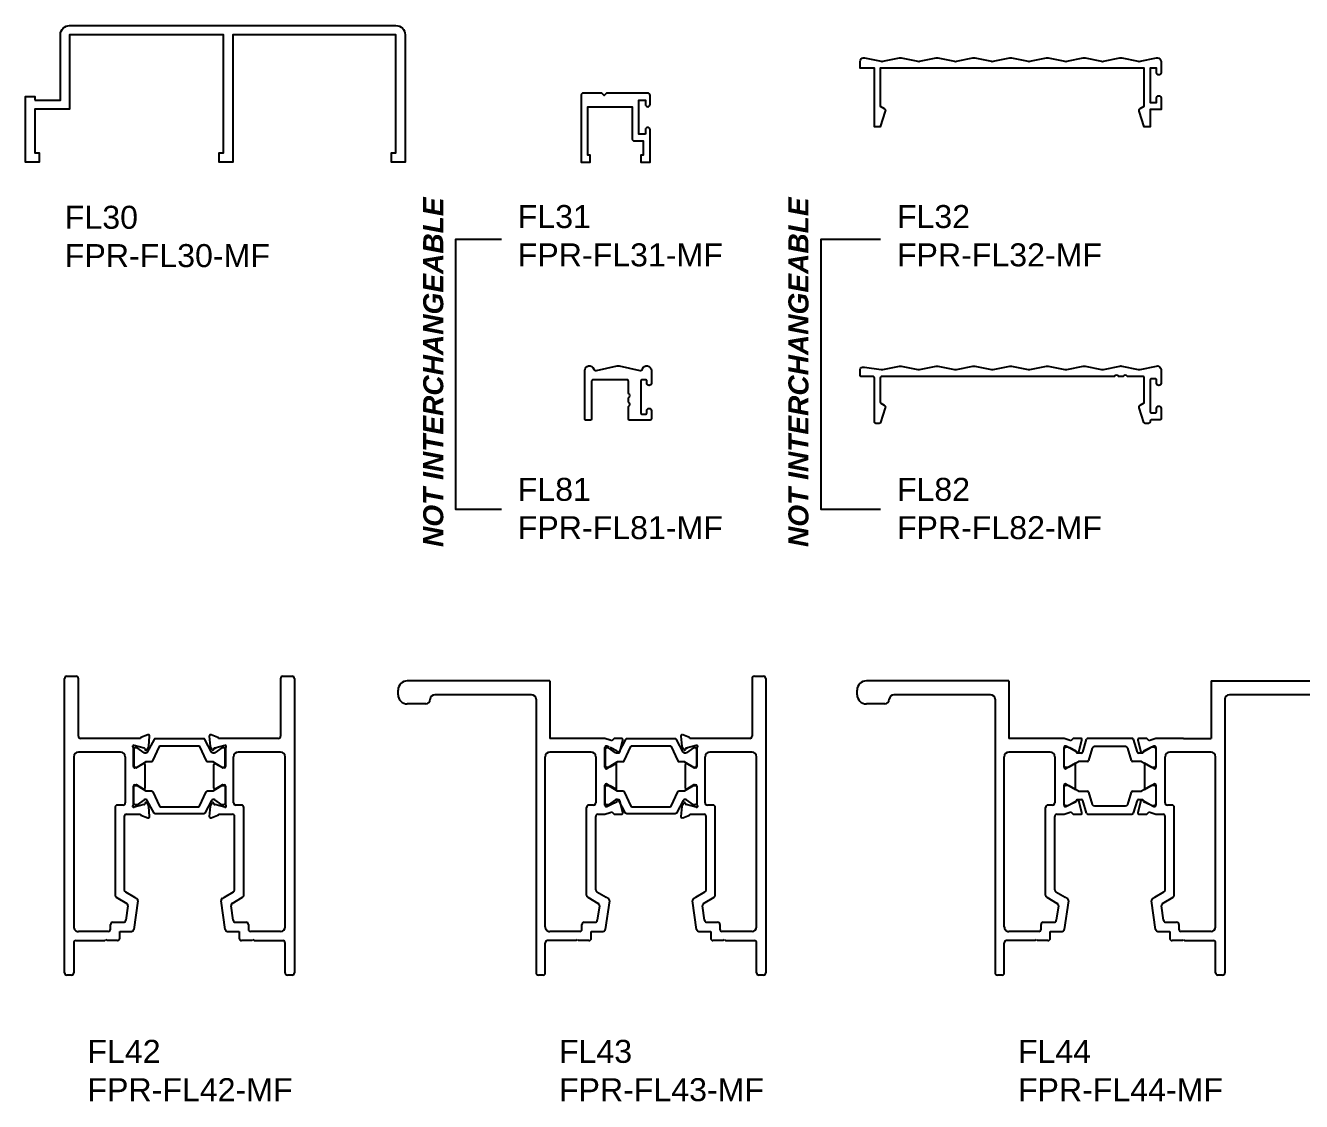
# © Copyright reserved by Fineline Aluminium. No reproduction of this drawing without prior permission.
# Model space of a CAD drawing. Header units: millimetres. Extents: x 2364 to 3239, y -858 to -127.
# Drawn here: x 2382.7 to 2660.3, y -857.8 to -623.8 of the extents above; entities that cross this region are included whole.
import ezdxf

# ---------------------------------------------------------------- set-up
doc = ezdxf.new("R2010")
doc.units = ezdxf.units.MM
doc.linetypes.add('DOTTED', pattern=[3.5, 0.5, -3])
for name, color, linetype in [('1', 7, 'Continuous'), ('CS- Drawing', 255, 'Continuous'), ('Text', 1, 'Continuous')]:
    doc.layers.add(name, color=color, linetype=linetype)
doc.styles.add('Fineline', font='sanss___.ttf', dxfattribs={"height": 2})

# ---------------------------------------------------------------- blocks, each defined once
blk = doc.blocks.new('-FL30')
blk.add_lwpolyline([(-5.6, 0), (0, 0), (0, 14.2, -0.414214), (2, 16.2), (73, 16.2, -0.414214), (75, 14.2), (75, -13.5), (72, -13.5), (72, -11.5), (73, -11.5), (73, 14.2), (37.5, 14.2), (37.5, -13.5), (34.5, -13.5), (34.5, -11.5), (35.5, -11.5), (35.5, 14.2), (2, 14.2), (2, -2), (-5.6, -2), (-5.6, -11.5), (-4.6, -11.5), (-4.6, -13.5), (-7.6, -13.5), (-7.6, 0.75), (-5.6, 0.75)], format="xyb", close=True)
blk = doc.blocks.new('-FL31')
blk.add_lwpolyline([(14, 6.1), (12.6, 6.1), (12.6, 13.5), (14, 13.5), (14, 12.55, 1), (15, 12.55), (15, 14.5, 0.414214), (14.5, 15), (5.5, 15), (5, 14.5), (4.5, 15), (0.5, 15, 0.414214), (0, 14.5), (0, 0), (2, 0), (2, 1.5), (1.5, 1.5), (1.5, 12), (11.1, 12), (11.1, 5.1, 0.414214), (11.6, 4.6), (13.5, 4.6), (13.5, 1.5), (13, 1.5), (13, 0), (15, 0), (15, 7.05, 1), (14, 7.05)], format="xyb", close=True)
blk = doc.blocks.new('-FL32')
blk.add_lwpolyline([(2.3, 2.2), (2.41, 2.51, -0.339152), (3.27, 2.98), (6.87, 2.24, 0.099886), (7.26, 2.24), (10.85, 2.96, -0.098841), (11.25, 2.96), (14.85, 2.24, 0.098841), (15.25, 2.24), (18.85, 2.96, -0.098841), (19.25, 2.96), (22.85, 2.24, 0.098993), (23.25, 2.24), (26.85, 2.96, -0.099108), (27.25, 2.96), (30.86, 2.24, 0.098956), (31.25, 2.24), (34.85, 2.96, -0.098841), (35.25, 2.96), (38.85, 2.24, 0.098993), (39.25, 2.24), (42.85, 2.96, -0.099108), (43.25, 2.96), (46.86, 2.24, 0.098956), (47.25, 2.24), (50.85, 2.96, -0.098841), (51.25, 2.96), (54.85, 2.24, 0.098993), (55.25, 2.24), (58.85, 2.96, -0.099781), (59.25, 2.96), (62.84, 2.23, 0.10144), (63.24, 2.23), (66.77, 2.96, -0.363297), (67.69, 2.51), (67.8, 2.2), (67.8, -0.25, -1), (66.8, -0.25), (66.8, 0.7), (65.4, 0.7), (65.4, -6.7), (66.8, -6.7), (66.8, -5.75, -1), (67.8, -5.75), (67.8, -8.25), (65.4, -8.25), (65.4, -12), (64.12, -12), (63.03, -8.64, -0.354119), (63.25, -8.05), (64.1, -7.56), (64.1, 0.7), (6.7, 0.7), (6.7, -7.56), (7.55, -8.05, -0.354119), (7.77, -8.64), (6.68, -12), (5.4, -12), (5.4, 0.7), (2.3, 0.7)], format="xyb", close=True)
blk = doc.blocks.new('-FL81')
at = {"layer": 'CS- Drawing', "color": 7}
blk.add_lwpolyline([(4, -5.81, 0.654654), (4, -4.89), (4, -3.91, 0.654654), (4, -2.99), (4, -0.3, 0.414214), (3.7, 0), (-3.7, 0, 0.414214), (-4, -0.3), (-4, -8.5, -0.414214), (-4.3, -8.8), (-5.2, -8.8, -0.414214), (-5.5, -8.5), (-5.5, 2, -0.848658), (-3.55, 2.32, 0.369338), (-2.98, 2.01), (1.54, 2.98, -0.1057), (1.96, 2.98), (6.48, 2.01, 0.369338), (7.05, 2.32, -0.848658), (9, 2), (9, -0.75, -1), (8, -0.75), (8, -0.3, 0.414214), (7.7, 0), (7, 0, 0.414214), (6.7, -0.3), (6.7, -7.2, 0.414214), (7, -7.5), (7.7, -7.5, 0.414214), (8, -7.2), (8, -6.75, -1), (9, -6.75), (9, -8.5, -0.414214), (8.7, -8.8), (4.3, -8.8, -0.414214), (4, -8.5)], format="xyb", close=True, dxfattribs=at)
blk = doc.blocks.new('-FL82')
at = {"layer": 'CS- Drawing', "color": 7}
blk.add_lwpolyline([(0.3, -2.03, -0.414214), (0, -1.73), (0, -0.53), (0.11, -0.22, -0.185059), (0.97, 0), (4.57, -0.48, 0.099886), (4.96, -0.49), (8.55, 0.23, -0.098841), (8.95, 0.23), (12.55, -0.49, 0.098841), (12.95, -0.49), (16.55, 0.23, -0.098841), (16.95, 0.23), (20.55, -0.49, 0.098993), (20.95, -0.49), (24.55, 0.23, -0.099108), (24.95, 0.23), (28.56, -0.49, 0.098956), (28.95, -0.49), (32.55, 0.23, -0.098841), (32.95, 0.23), (36.55, -0.49, 0.098993), (36.95, -0.49), (40.55, 0.23, -0.099108), (40.95, 0.23), (44.56, -0.49, 0.098956), (44.95, -0.49), (48.55, 0.23, -0.098841), (48.95, 0.23), (52.55, -0.49, 0.098993), (52.95, -0.49), (56.55, 0.23, -0.099781), (56.95, 0.23), (60.54, -0.49, 0.10144), (60.94, -0.49), (64.47, 0.24, -0.363297), (65.39, -0.22), (65.5, -0.53), (65.5, -3.48, -1), (64.5, -3.48), (64.5, -2.83, 0.414214), (64.2, -2.53), (63.4, -2.53, 0.414214), (63.1, -2.83), (63.1, -9.63, 0.414214), (63.4, -9.93), (64.2, -9.93, 0.414214), (64.5, -9.63), (64.5, -8.98, -1), (65.5, -8.98), (65.5, -11.18, -0.414214), (65.2, -11.48), (63.4, -11.48, 0.414214), (63.1, -11.78), (63.1, -11.93, -0.414214), (62.8, -12.23), (62.04, -12.23, -0.32492), (61.75, -12.02), (60.73, -8.86, -0.354119), (60.95, -8.27), (61.8, -7.78), (61.8, -2.33, 0.414214), (61.5, -2.03), (58.16, -2.03, 0.654654), (57.24, -2.03), (56.26, -2.03, 0.654654), (55.34, -2.03), (4.7, -2.03, 0.414214), (4.4, -2.33), (4.4, -7.61, 0.267949), (4.55, -7.87), (5.25, -8.27, -0.354119), (5.47, -8.86), (4.45, -12.02, -0.32492), (4.16, -12.23), (3.4, -12.23, -0.414214), (3.1, -11.93), (3.1, -2.33, 0.414214), (2.8, -2.03)], format="xyb", close=True, dxfattribs=at)
blk = doc.blocks.new('FL42 (No Handle)')
for points in [[(15.11, 4.11, -0.291473), (15.28, 4.38), (18.39, 5.83, 0.291473), (18.56, 6.1), (18.56, 7.27, -0.137872), (18.58, 7.33), (19.75, 9.24, 0.137872), (19.76, 9.3), (19.76, 9.65, 0.414214), (19.46, 9.95), (15.86, 9.95, 0.414214), (15.56, 9.65), (15.56, 9.24), (16.63, 7.72, -0.4395), (16.47, 7), (13.75, 5.53, 0.291473), (13.58, 5.26), (13.58, -5.26, 0.291473), (13.75, -5.53), (16.47, -7, -0.4395), (16.63, -7.72), (15.56, -9.24), (15.56, -9.65, 0.414214), (15.86, -9.95), (19.46, -9.95, 0.414214), (19.76, -9.65), (19.76, -9.3, 0.137872), (19.75, -9.24), (18.58, -7.33, -0.137872), (18.56, -7.27), (18.56, -6.1, 0.291473), (18.39, -5.83), (15.28, -4.38, -0.291473), (15.11, -4.11)], [(28.39, 4.11, 0.291473), (28.22, 4.38), (25.11, 5.83, -0.291473), (24.94, 6.1), (24.94, 7.27, 0.137872), (24.92, 7.33), (23.75, 9.24, -0.137872), (23.74, 9.3), (23.74, 9.65, -0.414214), (24.04, 9.95), (27.64, 9.95, -0.414214), (27.94, 9.65), (27.94, 9.24), (26.87, 7.72, 0.4395), (27.03, 7), (29.75, 5.53, -0.291473), (29.92, 5.26), (29.92, -5.26, -0.291473), (29.75, -5.53), (27.03, -7, 0.4395), (26.87, -7.72), (27.94, -9.24), (27.94, -9.65, -0.414214), (27.64, -9.95), (24.04, -9.95, -0.414214), (23.74, -9.65), (23.74, -9.3, -0.137872), (23.75, -9.24), (24.92, -7.33, 0.137872), (24.94, -7.27), (24.94, -6.1, -0.291473), (25.11, -5.83), (28.22, -4.38, 0.291473), (28.39, -4.11)]]:
    blk.add_lwpolyline(points, format="xyb", close=True)
at = {"layer": '1', "color": 7, "linetype": 'Continuous'}
for p, q in [((0.5, 24.99), (64.5, 24.99)), ((0, 22.49), (0, 24.49)), ((49.5, 22.99), (17.5, 22.99)), ((54.5, 22.99), (49.5, 22.99)), ((54.5, 22.99), (49.5, 22.99)), ((57.5, 16.24), (57.5, 22.49)), ((64.5, 22.99), (58, 22.99)), ((65, 24.49), (65, 23.49)), ((0.5, 21.99), (13, 21.99)), ((13.5, 21.49), (13.5, 8.49)), ((16.5, 21.99), (16.5, 12.78)), ((16.5, 21.99), (16.5, 12.78)), ((55.5, 21.99), (55.5, 15.49)), ((47.63, 13.99), (28.5, 13.99)), ((53.5, 12.16), (53.5, 14.49)), ((54, 14.99), (55, 14.99)), ((57.25, 15.99), (57.5, 16.24)), ((57.5, 15.74), (57.25, 15.99)), ((57.5, 15.74), (57.5, 13.49)), ((27.5, 11.78), (17.5, 11.78)), ((28, 13.49), (28, 12.28)), ((30, 8.49), (30, 11.49)), ((46.48, 11.99), (30.5, 11.99)), ((48.05, 9.77), (46.91, 11.74)), ((49.39, 11.46), (48.07, 13.74)), ((53.07, 11.66), (49.89, 11.21)), ((55.5, 10.43), (55.5, 12.99)), ((55.5, 12.99), (57, 12.99)), ((13.28, 8.36), (12.72, 6.9)), ((13.5, 8.49), (13.47, 8.49)), ((15.59, 7.67), (15.01, 9.85)), ((15.53, 9.99), (19.63, 9.99)), ((18.98, 7.79), (19.87, 9.35)), ((19.9, 9.72), (19.9, 9.44)), ((23.6, 9.44), (23.6, 9.72)), ((23.63, 9.35), (24.52, 7.79)), ((23.87, 9.99), (27.97, 9.99)), ((28.49, 9.85), (27.91, 7.67)), ((30.03, 8.49), (30, 8.49)), ((30.78, 6.9), (30.22, 8.36)), ((48.33, 9.28), (48.05, 9.77)), ((55.07, 9.93), (48.83, 9.04)), ((13.03, 6.49), (15.21, 6.68)), ((15.96, 7.12), (15.29, 6.71)), ((15.91, 7.48), (15.73, 7.53)), ((24.34, 7.49), (19.16, 7.49)), ((28.21, 6.71), (27.54, 7.12)), ((27.77, 7.53), (27.59, 7.48)), ((28.29, 6.68), (30.47, 6.49)), ((12.72, -6.91), (13.28, -8.38)), ((15.21, -6.7), (13.03, -6.51)), ((15.01, -9.87), (15.59, -7.69)), ((15.29, -6.73), (15.96, -7.14)), ((15.73, -7.55), (15.91, -7.5)), ((19.87, -9.36), (18.98, -7.81)), ((19.16, -7.51), (24.34, -7.51)), ((24.52, -7.81), (23.63, -9.36)), ((27.54, -7.14), (28.21, -6.73)), ((27.59, -7.5), (27.77, -7.55)), ((27.91, -7.69), (28.49, -9.87)), ((30.47, -6.51), (28.29, -6.7)), ((30.22, -8.38), (30.78, -6.91)), ((13.47, -8.51), (13.5, -8.51)), ((13.5, -8.51), (13.5, -21.51)), ((19.63, -10.01), (15.53, -10.01)), ((19.9, -9.46), (19.9, -9.74)), ((23.6, -9.74), (23.6, -9.46)), ((27.97, -10.01), (23.87, -10.01)), ((30, -11.51), (30, -8.51)), ((30, -8.51), (30.03, -8.51)), ((46.91, -11.76), (48.05, -9.78)), ((48.05, -9.78), (48.33, -9.3)), ((48.83, -9.06), (55.07, -9.95)), ((55.5, -13.01), (55.5, -10.44)), ((16.5, -12.8), (16.5, -22.01)), ((16.5, -12.8), (16.5, -22.01)), ((17.5, -11.8), (27.5, -11.8)), ((28, -12.3), (28, -13.51)), ((30.5, -12.01), (46.48, -12.01)), ((48.07, -13.76), (49.39, -11.47)), ((49.89, -11.23), (53.07, -11.68)), ((53.5, -14.51), (53.5, -12.18)), ((57, -13.01), (55.5, -13.01)), ((57.5, -13.51), (57.5, -15.76)), ((28.5, -14.01), (47.63, -14.01)), ((55, -15.01), (54, -15.01)), ((55.5, -15.51), (55.5, -22.01)), ((57.25, -16.01), (57.5, -15.76)), ((57.5, -16.26), (57.25, -16.01)), ((57.5, -22.51), (57.5, -16.26)), ((13, -22.01), (0.5, -22.01)), ((0, -24.51), (0, -22.51)), ((17.5, -23.01), (49.5, -23.01)), ((49.5, -23.01), (54.5, -23.01)), ((49.5, -23.01), (54.5, -23.01)), ((58, -23.01), (64.5, -23.01)), ((65, -23.51), (65, -24.51))]:
    blk.add_line(p, q, dxfattribs=at)
blk.add_lwpolyline([(64.5, -25.01), (0.5, -25.01)], dxfattribs=at)
at = {"layer": '1', "color": 1, "linetype": 'DOTTED'}
blk.add_circle((15.6, 7.59), 0.2, dxfattribs=at)
at = {"layer": '1', "color": 7, "linetype": 'Continuous'}
for centre, radius, start, end in [((0.5, 24.49), 0.5, 90, 180), ((64.5, 24.49), 0.5, 0, 90), ((0.5, 22.49), 0.5, 180, 270), ((17.5, 21.99), 1, 90, 180), ((17.5, 21.99), 1, 90, 180), ((54.5, 21.99), 1, 0, 90), ((58, 22.49), 0.5, 90, 180), ((64.5, 23.49), 0.5, 270, 0), ((13, 21.49), 0.5, 0, 90), ((28.5, 13.49), 0.5, 90, 180), ((47.63, 13.49), 0.5, 30, 90), ((54, 14.49), 0.5, 90, 180), ((55, 15.49), 0.5, 270, 0), ((17.5, 12.78), 1, 180, 270), ((27.5, 12.28), 0.5, 270, 0), ((30.5, 11.49), 0.5, 90, 180), ((46.48, 11.49), 0.5, 30, 90), ((49.82, 11.71), 0.5, 210, 278.1301), ((53, 12.16), 0.5, 278.1301, 0), ((57, 13.49), 0.5, 270, 0), ((13.47, 8.29), 0.2, 90, 159), ((15.27, 9.92), 0.27, 15.0261, 195), ((19.63, 9.72), 0.27, 0, 90), ((19.7, 9.44), 0.2, 330.2175, 0), ((23.87, 9.72), 0.27, 90, 180), ((23.8, 9.44), 0.2, 180, 209.7825), ((28.23, 9.92), 0.27, 345, 164.9739), ((30.03, 8.29), 0.2, 21, 90), ((48.76, 9.53), 0.5, 210, 278.1301), ((55, 10.43), 0.5, 278.1301, 0), ((13, 6.79), 0.3, 160, 275), ((15.19, 6.88), 0.2, 275, 301.4872), ((15.79, 7.72), 0.2, 195, 255), ((15.86, 7.29), 0.2, 301.4872, 75), ((19.16, 7.69), 0.2, 150.2175, 270), ((24.34, 7.69), 0.2, 270, 29.7825), ((27.64, 7.29), 0.2, 105, 238.5128), ((27.71, 7.72), 0.2, 285, 345), ((28.31, 6.88), 0.2, 238.5128, 265), ((30.5, 6.79), 0.3, 265, 20), ((13, -6.81), 0.3, 85, 200), ((15.19, -6.9), 0.2, 58.5128, 85), ((15.79, -7.74), 0.2, 105, 165), ((15.86, -7.31), 0.2, 285, 58.5128), ((19.16, -7.71), 0.2, 90, 209.7825), ((24.34, -7.71), 0.2, 330.2175, 90), ((27.64, -7.31), 0.2, 121.4872, 255), ((27.71, -7.74), 0.2, 15, 75), ((28.31, -6.9), 0.2, 95, 121.4872), ((30.5, -6.81), 0.3, 340, 95), ((13.47, -8.31), 0.2, 201, 270), ((15.27, -9.94), 0.27, 165, 344.9739), ((19.63, -9.74), 0.27, 270, 0), ((19.7, -9.46), 0.2, 0, 29.7825), ((23.8, -9.46), 0.2, 150.2175, 180), ((23.87, -9.74), 0.27, 180, 270), ((28.23, -9.94), 0.27, 195.0261, 15), ((30.03, -8.31), 0.2, 270, 339), ((48.76, -9.55), 0.5, 81.8699, 150), ((55, -10.44), 0.5, 0, 81.8699), ((17.5, -12.8), 1, 90, 180), ((27.5, -12.3), 0.5, 0, 90), ((28.5, -13.51), 0.5, 180, 270), ((30.5, -11.51), 0.5, 180, 270), ((46.48, -11.51), 0.5, 270, 330), ((47.63, -13.51), 0.5, 270, 330), ((49.82, -11.72), 0.5, 81.8699, 150), ((53, -12.18), 0.5, 0, 81.8699), ((57, -13.51), 0.5, 0, 90), ((54, -14.51), 0.5, 180, 270), ((55, -15.51), 0.5, 0, 90), ((0.5, -22.51), 0.5, 90, 180), ((13, -21.51), 0.5, 270, 0), ((17.5, -22.01), 1, 180, 270), ((17.5, -22.01), 1, 180, 270), ((54.5, -22.01), 1, 270, 0), ((0.5, -24.51), 0.5, 180, 270), ((58, -22.51), 0.5, 180, 270), ((64.5, -23.51), 0.5, 0, 90), ((64.5, -24.51), 0.5, 270, 0)]:
    blk.add_arc(centre, radius, start, end, dxfattribs=at)
blk = doc.blocks.new('FL43 (Handle 1 side)')
for points in [[(-49.89, 4.11, -0.291473), (-49.72, 4.38), (-46.61, 5.83, 0.291473), (-46.44, 6.1), (-46.44, 7.27, -0.137872), (-46.42, 7.33), (-45.25, 9.24, 0.137872), (-45.24, 9.3), (-45.24, 9.65, 0.414214), (-45.54, 9.95), (-49.14, 9.95, 0.414214), (-49.44, 9.65), (-49.44, 9.24), (-48.37, 7.72, -0.4395), (-48.53, 7), (-51.25, 5.53, 0.291473), (-51.42, 5.26), (-51.42, -5.26, 0.291473), (-51.25, -5.53), (-48.53, -7, -0.4395), (-48.37, -7.72), (-49.44, -9.24), (-49.44, -9.65, 0.414214), (-49.14, -9.95), (-45.54, -9.95, 0.414214), (-45.24, -9.65), (-45.24, -9.3, 0.137872), (-45.25, -9.24), (-46.42, -7.33, -0.137872), (-46.44, -7.27), (-46.44, -6.1, 0.291473), (-46.61, -5.83), (-49.72, -4.38, -0.291473), (-49.89, -4.11)], [(-36.61, 4.11, 0.291473), (-36.78, 4.38), (-39.89, 5.83, -0.291473), (-40.06, 6.1), (-40.06, 7.27, 0.137872), (-40.08, 7.33), (-41.25, 9.24, -0.137872), (-41.26, 9.3), (-41.26, 9.65, -0.414214), (-40.96, 9.95), (-37.36, 9.95, -0.414214), (-37.06, 9.65), (-37.06, 9.24), (-38.13, 7.72, 0.4395), (-37.97, 7), (-35.25, 5.53, -0.291473), (-35.08, 5.26), (-35.08, -5.26, -0.291473), (-35.25, -5.53), (-37.97, -7, 0.4395), (-38.13, -7.72), (-37.06, -9.24), (-37.06, -9.65, -0.414214), (-37.36, -9.95), (-40.96, -9.95, -0.414214), (-41.26, -9.65), (-41.26, -9.3, -0.137872), (-41.25, -9.24), (-40.08, -7.33, 0.137872), (-40.06, -7.27), (-40.06, -6.1, -0.291473), (-39.89, -5.83), (-36.78, -4.38, 0.291473), (-36.61, -4.11)]]:
    blk.add_lwpolyline(points, format="xyb", close=True)
at = {"layer": '1', "color": 7, "linetype": 'Continuous'}
for p, q in [((-64.5, 24.99), (-0.5, 24.99)), ((-65, 22.49), (-65, 24.49)), ((-15.5, 22.99), (-47.5, 22.99)), ((-10.5, 22.99), (-15.5, 22.99)), ((-10.5, 22.99), (-15.5, 22.99)), ((-7.5, 16.24), (-7.5, 22.49)), ((-0.5, 22.99), (-7, 22.99)), ((0, 24.49), (0, 23.49)), ((-64.5, 21.99), (-52, 21.99)), ((-51.5, 21.49), (-51.5, 8.49)), ((-48.5, 21.99), (-48.5, 12.78)), ((-48.5, 21.99), (-48.5, 12.78)), ((-9.5, 21.99), (-9.5, 15.49)), ((-17.37, 13.99), (-36.5, 13.99)), ((-11.5, 12.16), (-11.5, 14.49)), ((-11, 14.99), (-10, 14.99)), ((-7.75, 15.99), (-7.5, 16.24)), ((-7.5, 15.74), (-7.75, 15.99)), ((-7.5, 15.74), (-7.5, 13.49)), ((-37.5, 11.78), (-47.5, 11.78)), ((-37, 13.49), (-37, 12.28)), ((-35, 8.49), (-35, 11.49)), ((-18.52, 11.99), (-34.5, 11.99)), ((-16.95, 9.77), (-18.09, 11.74)), ((-15.61, 11.46), (-16.93, 13.74)), ((-11.93, 11.66), (-15.11, 11.21)), ((-9.5, 10.43), (-9.5, 12.99)), ((-9.5, 12.99), (-8, 12.99)), ((-51.72, 8.36), (-52.28, 6.9)), ((-51.5, 8.49), (-51.53, 8.49)), ((-49.41, 7.67), (-49.99, 9.85)), ((-49.47, 9.99), (-45.37, 9.99)), ((-46.02, 7.79), (-45.13, 9.35)), ((-45.1, 9.72), (-45.1, 9.44)), ((-41.4, 9.44), (-41.4, 9.72)), ((-41.37, 9.35), (-40.48, 7.79)), ((-41.13, 9.99), (-37.03, 9.99)), ((-36.51, 9.85), (-37.09, 7.67)), ((-34.97, 8.49), (-35, 8.49)), ((-34.22, 6.9), (-34.78, 8.36)), ((-16.67, 9.28), (-16.95, 9.77)), ((-9.93, 9.93), (-16.17, 9.04)), ((-51.97, 6.49), (-49.79, 6.68)), ((-49.04, 7.12), (-49.71, 6.71)), ((-49.09, 7.48), (-49.27, 7.53)), ((-40.66, 7.49), (-45.84, 7.49)), ((-36.79, 6.71), (-37.46, 7.12)), ((-37.23, 7.53), (-37.41, 7.48)), ((-36.71, 6.68), (-34.53, 6.49)), ((-51.5, -6.4), (-51.5, -8.01)), ((-51.5, -8.01), (-50.95, -8.51)), ((-48.59, -6.76), (-51.12, -6.11)), ((-48.75, -7.34), (-49.48, -8.9)), ((-40.36, -7.51), (-46.14, -7.51)), ((-45.33, -8.9), (-46.14, -7.51)), ((-46.14, -7.51), (-45.33, -8.9)), ((-40.36, -7.51), (-41.17, -8.9)), ((-35.38, -6.11), (-37.91, -6.76)), ((-37.02, -8.9), (-37.75, -7.34)), ((-35.55, -8.51), (-35, -8.01)), ((-35, -8.01), (-35, -6.4)), ((-51.1, -8.9), (-51.5, -10.01)), ((-51.1, -8.9), (-51.5, -10.01)), ((-51.5, -10.01), (-51.5, -16.01)), ((-51.5, -10.01), (-51.5, -11.51)), ((-50.95, -8.51), (-51.1, -8.9)), ((-49.57, -9.08), (-49.8, -9.58)), ((-45.21, -10.01), (-49.53, -10.01)), ((-45.33, -8.9), (-44.95, -9.56)), ((-45.33, -8.9), (-44.95, -9.56)), ((-41.55, -9.56), (-41.17, -8.9)), ((-41.55, -9.56), (-41.17, -8.9)), ((-36.97, -10.01), (-41.29, -10.01)), ((-36.7, -9.58), (-37.02, -8.9)), ((-36.7, -9.58), (-37.02, -8.9)), ((-35.4, -8.9), (-35.55, -8.51)), ((-35, -10.01), (-35.4, -8.9)), ((-35, -10.01), (-35.4, -8.9)), ((-35, -11.51), (-35, -10.01)), ((-18.09, -11.76), (-16.95, -9.78)), ((-16.95, -9.78), (-16.67, -9.3)), ((-16.17, -9.06), (-9.93, -9.95)), ((-9.5, -13.01), (-9.5, -10.44)), ((-48.5, -13.01), (-48.5, -22.01)), ((-48.5, -13.01), (-48.5, -22.01)), ((-47.5, -12.01), (-37.5, -12.01)), ((-37, -12.51), (-37, -13.51)), ((-18.52, -12.01), (-34.5, -12.01)), ((-16.93, -13.76), (-15.61, -11.47)), ((-15.11, -11.23), (-11.93, -11.68)), ((-11.5, -14.51), (-11.5, -12.18)), ((-8, -13.01), (-9.5, -13.01)), ((-7.5, -13.51), (-7.5, -15.76)), ((-51.5, -16.01), (-51.5, -22.01)), ((-51.5, -16.01), (-51.5, -22.01)), ((-17.37, -14.01), (-36.5, -14.01)), ((-10, -15.01), (-11, -15.01)), ((-9.5, -15.51), (-9.5, -22.01)), ((-7.75, -16.01), (-7.5, -15.76)), ((-7.5, -16.26), (-7.75, -16.01)), ((-7.5, -16.26), (-7.5, -22.51)), ((-64, -22.01), (-55.5, -22.01)), ((-64, -22.01), (-55.5, -22.01)), ((-64, -22.01), (-64, -25.01)), ((-55.5, -22.01), (-51.5, -22.01)), ((-10.5, -23.01), (-47.5, -23.01)), ((-0.5, -23.01), (-7, -23.01)), ((0, -23.51), (0, -24.51)), ((-64, -25.01), (-64, -31.51)), ((-64, -25.01), (-64, -25.01)), ((-61, -26.01), (-61, -31.51)), ((-60, -25.01), (-0.5, -25.01)), ((-64, -31.51), (-64, -53.02)), ((-61, -31.51), (-61, -47.02)), ((-59, -49.02), (-59, -53.02)), ((-61, -55.02), (-62, -55.02))]:
    blk.add_line(p, q, dxfattribs=at)
at = {"layer": '1', "color": 1, "linetype": 'DOTTED'}
blk.add_circle((-49.4, 7.59), 0.2, dxfattribs=at)
at = {"layer": '1', "color": 7, "linetype": 'Continuous'}
for centre, radius, start, end in [((-64.5, 24.49), 0.5, 90, 180), ((-0.5, 24.49), 0.5, 0, 90), ((-64.5, 22.49), 0.5, 180, 270), ((-47.5, 21.99), 1, 90, 180), ((-47.5, 21.99), 1, 90, 180), ((-10.5, 21.99), 1, 0, 90), ((-7, 22.49), 0.5, 90, 180), ((-0.5, 23.49), 0.5, 270, 0), ((-52, 21.49), 0.5, 0, 90), ((-36.5, 13.49), 0.5, 90, 180), ((-17.37, 13.49), 0.5, 30, 90), ((-11, 14.49), 0.5, 90, 180), ((-10, 15.49), 0.5, 270, 0), ((-47.5, 12.78), 1, 180, 270), ((-37.5, 12.28), 0.5, 270, 0), ((-34.5, 11.49), 0.5, 90, 180), ((-18.52, 11.49), 0.5, 30, 90), ((-15.18, 11.71), 0.5, 210, 278.1301), ((-12, 12.16), 0.5, 278.1301, 0), ((-8, 13.49), 0.5, 270, 0), ((-51.53, 8.29), 0.2, 90, 159), ((-49.73, 9.92), 0.27, 15.0261, 195), ((-45.37, 9.72), 0.27, 0, 90), ((-45.3, 9.44), 0.2, 330.2175, 0), ((-41.13, 9.72), 0.27, 90, 180), ((-41.2, 9.44), 0.2, 180, 209.7825), ((-36.77, 9.92), 0.27, 345, 164.9739), ((-34.97, 8.29), 0.2, 21, 90), ((-16.24, 9.53), 0.5, 210, 278.1301), ((-10, 10.43), 0.5, 278.1301, 0), ((-52, 6.79), 0.3, 160, 275), ((-49.81, 6.88), 0.2, 275, 301.4872), ((-49.21, 7.72), 0.2, 195, 255), ((-49.14, 7.29), 0.2, 301.4872, 75), ((-45.84, 7.69), 0.2, 150.2175, 270), ((-40.66, 7.69), 0.2, 270, 29.7825), ((-37.36, 7.29), 0.2, 105, 238.5128), ((-37.29, 7.72), 0.2, 285, 345), ((-36.69, 6.88), 0.2, 238.5128, 265), ((-34.5, 6.79), 0.3, 265, 20), ((-51.2, -6.4), 0.3, 75.5209, 180), ((-48.66, -7.05), 0.3, 253.5202, 75.5209), ((-37.84, -7.05), 0.3, 104.4791, 286.4798), ((-35.3, -6.4), 0.3, 0, 104.4791), ((-49.53, -9.71), 0.3, 154.906, 270), ((-49.53, -9.71), 0.3, 154.906, 270), ((-45.21, -9.71), 0.3, 270, 30.1823), ((-45.21, -9.71), 0.3, 270, 30.1823), ((-41.29, -9.71), 0.3, 149.8177, 270), ((-41.29, -9.71), 0.3, 149.8177, 270), ((-36.97, -9.71), 0.3, 270, 25.094), ((-36.97, -9.71), 0.3, 270, 25.094), ((-16.24, -9.55), 0.5, 81.8699, 150), ((-10, -10.44), 0.5, 0, 81.8699), ((-47.5, -13.01), 1, 90, 180), ((-47.5, -13.01), 1, 90, 180), ((-37.5, -12.51), 0.5, 0, 90), ((-36.5, -13.51), 0.5, 180, 270), ((-34.5, -11.51), 0.5, 180, 270), ((-18.52, -11.51), 0.5, 270, 330), ((-17.37, -13.51), 0.5, 270, 330), ((-15.18, -11.72), 0.5, 81.8699, 150), ((-12, -12.18), 0.5, 0, 81.8699), ((-8, -13.51), 0.5, 0, 90), ((-11, -14.51), 0.5, 180, 270), ((-10, -15.51), 0.5, 0, 90), ((-47.5, -22.01), 1, 180, 270), ((-47.5, -22.01), 1, 180, 270), ((-10.5, -22.01), 1, 270, 0), ((-7, -22.51), 0.5, 180, 270), ((-0.5, -23.51), 0.5, 0, 90), ((-0.5, -24.51), 0.5, 270, 0), ((-60, -26.01), 1, 90, 180), ((-60, -47.02), 1, 180, 270), ((-60, -49.02), 1, 0, 90), ((-62, -53.02), 2, 180, 270), ((-61, -53.02), 2, 270, 0)]:
    blk.add_arc(centre, radius, start, end, dxfattribs=at)
blk = doc.blocks.new('FL44 (Handle Both Sides)')
at = {"layer": '1', "color": 7, "linetype": 'Continuous'}
for p, q in [((-64, 52.58), (-64, 53)), ((-62, 55), (-61, 55)), ((-59, 53), (-59, 49)), ((-64, 47.12), (-64, 52.58)), ((-64, 26.8), (-64, 47.12)), ((-61, 47), (-61, 26)), ((-64, 25), (-64, 26.8)), ((-64, 22), (-64, 25)), ((-60, 25), (-49.5, 25)), ((-49.5, 25), (-30, 25)), ((-49.5, 25), (-0.5, 25)), ((-15.5, 23), (-47.5, 23)), ((-10.5, 23), (-15.5, 23)), ((-10.5, 23), (-15.5, 23)), ((-7.5, 16.25), (-7.5, 22.5)), ((-0.5, 23), (-7, 23)), ((0, 24.5), (0, 23.5)), ((-64, 22), (-55.5, 22)), ((-64, 22), (-55.5, 22)), ((-55.5, 22), (-51.5, 22)), ((-51.5, 16), (-51.5, 22)), ((-51.5, 16), (-51.5, 22)), ((-48.5, 22), (-48.5, 13)), ((-48.5, 22), (-48.5, 13)), ((-9.5, 22), (-9.5, 15.5)), ((-51.5, 16), (-51.5, 10)), ((-17.37, 14), (-36.5, 14)), ((-11.5, 12.17), (-11.5, 14.5)), ((-11, 15), (-10, 15)), ((-7.75, 16), (-7.5, 16.25)), ((-7.5, 15.75), (-7.75, 16)), ((-7.5, 15.75), (-7.5, 13.5)), ((-51.5, 11.5), (-51.5, 10)), ((-37.5, 12), (-47.5, 12)), ((-37, 13.5), (-37, 12.5)), ((-35, 10), (-35, 11.5)), ((-18.52, 12), (-34.5, 12)), ((-16.95, 9.78), (-18.09, 11.75)), ((-15.61, 11.46), (-16.93, 13.75)), ((-11.93, 11.67), (-15.11, 11.22)), ((-9.5, 13), (-8, 13)), ((-9.5, 10.43), (-9.5, 13)), ((-51.5, 10), (-51.1, 8.89)), ((-51.5, 10), (-51.1, 8.89)), ((-50.95, 8.5), (-51.5, 8)), ((-51.1, 8.89), (-50.95, 8.5)), ((-49.8, 9.57), (-49.48, 8.89)), ((-49.8, 9.57), (-49.48, 8.89)), ((-49.57, 9.75), (-49.57, 9.07)), ((-49.57, 9.75), (-49.57, 9.07)), ((-49.53, 10), (-45.21, 10)), ((-49.53, 10), (-45.21, 10)), ((-49.48, 8.89), (-48.75, 7.33)), ((-49.47, 8.89), (-48.3, 6.88)), ((-49.32, 10), (-45.48, 10)), ((-49.32, 10), (-45.48, 10)), ((-46.5, 6.88), (-45.33, 8.89)), ((-45.33, 8.89), (-46.14, 7.5)), ((-44.95, 9.55), (-45.33, 8.89)), ((-44.95, 9.55), (-45.33, 8.89)), ((-45.33, 8.89), (-45.23, 9.07)), ((-45.33, 8.89), (-45.23, 9.07)), ((-45.23, 9.07), (-45.23, 9.75)), ((-45.23, 9.07), (-45.23, 9.75)), ((-41.17, 8.89), (-41.55, 9.55)), ((-41.17, 8.89), (-41.55, 9.55)), ((-41.29, 10), (-36.97, 10)), ((-41.29, 10), (-36.97, 10)), ((-41.27, 9.75), (-41.27, 9.07)), ((-41.27, 9.75), (-41.27, 9.07)), ((-41.27, 9.07), (-41.17, 8.89)), ((-41.27, 9.07), (-41.17, 8.89)), ((-40.36, 7.5), (-41.17, 8.89)), ((-41.17, 8.89), (-40, 6.88)), ((-41.02, 10), (-37.18, 10)), ((-41.02, 10), (-37.18, 10)), ((-38.2, 6.88), (-37.03, 8.89)), ((-37.75, 7.33), (-37.02, 8.89)), ((-37.02, 8.89), (-36.7, 9.57)), ((-37.02, 8.89), (-36.7, 9.57)), ((-36.93, 9.07), (-36.93, 9.75)), ((-36.93, 9.07), (-36.93, 9.75)), ((-35.55, 8.5), (-35.4, 8.89)), ((-35, 8), (-35.55, 8.5)), ((-35.4, 8.89), (-35, 10)), ((-35.4, 8.89), (-35, 10)), ((-16.67, 9.29), (-16.95, 9.78)), ((-9.93, 9.94), (-16.17, 9.05)), ((-51.5, 8), (-51.5, 6.39)), ((-51.3, 5.07), (-48.5, 5.93)), ((-51.12, 6.1), (-48.59, 6.75)), ((-48.3, 6.88), (-48.3, 6.21)), ((-46.5, 6.88), (-46.5, 4.95)), ((-46.14, 7.5), (-40.36, 7.5)), ((-40, 4.95), (-40, 6.88)), ((-38.2, 6.21), (-38.2, 6.88)), ((-38, 5.93), (-35.2, 5.07)), ((-37.91, 6.75), (-35.38, 6.1)), ((-35, 6.39), (-35, 8)), ((-51.5, 4.79), (-51.5, -4.79)), ((-49.7, 3.39), (-49.7, -3.39)), ((-46.7, 4.67), (-49.37, 3.86)), ((-37.13, 3.86), (-39.8, 4.67)), ((-36.8, -3.39), (-36.8, 3.39)), ((-35, -4.79), (-35, 4.79)), ((-48.5, -5.93), (-51.3, -5.07)), ((-49.37, -3.86), (-46.7, -4.67)), ((-46.5, -4.95), (-46.5, -6.88)), ((-40, -6.88), (-40, -4.95)), ((-39.8, -4.67), (-37.13, -3.86)), ((-35.2, -5.07), (-38, -5.93)), ((-51.5, -6.39), (-51.5, -8)), ((-51.5, -8), (-50.95, -8.5)), ((-48.59, -6.75), (-51.12, -6.1)), ((-48.75, -7.33), (-49.48, -8.89)), ((-48.3, -6.88), (-49.47, -8.89)), ((-48.3, -6.21), (-48.3, -6.88)), ((-46.14, -7.5), (-46.5, -6.88)), ((-40.36, -7.5), (-46.14, -7.5)), ((-45.33, -8.89), (-46.14, -7.5)), ((-46.14, -7.5), (-45.33, -8.89)), ((-41.17, -8.89), (-40.36, -7.5)), ((-40.36, -7.5), (-41.17, -8.89)), ((-40, -6.88), (-40.36, -7.5)), ((-38.2, -6.88), (-38.2, -6.21)), ((-37.03, -8.89), (-38.2, -6.88)), ((-35.38, -6.1), (-37.91, -6.75)), ((-37.02, -8.89), (-37.75, -7.33)), ((-35.55, -8.5), (-35, -8)), ((-35, -8), (-35, -6.39)), ((-51.1, -8.89), (-51.5, -10)), ((-51.1, -8.89), (-51.5, -10)), ((-51.5, -10), (-51.5, -16)), ((-51.5, -10), (-51.5, -11.5)), ((-50.95, -8.5), (-51.1, -8.89)), ((-49.57, -9.07), (-49.8, -9.57)), ((-49.47, -8.89), (-49.57, -9.07)), ((-49.47, -8.89), (-49.57, -9.07)), ((-49.57, -9.07), (-49.57, -9.75)), ((-49.57, -9.07), (-49.57, -9.75)), ((-45.21, -10), (-49.53, -10)), ((-45.21, -10), (-49.53, -10)), ((-45.48, -10), (-49.32, -10)), ((-45.48, -10), (-49.32, -10)), ((-45.33, -8.89), (-44.95, -9.55)), ((-45.33, -8.89), (-44.95, -9.55)), ((-45.23, -9.07), (-45.33, -8.89)), ((-45.23, -9.07), (-45.33, -8.89)), ((-45.23, -9.75), (-45.23, -9.07)), ((-45.23, -9.75), (-45.23, -9.07)), ((-41.55, -9.55), (-41.17, -8.89)), ((-41.55, -9.55), (-41.17, -8.89)), ((-36.97, -10), (-41.29, -10)), ((-36.97, -10), (-41.29, -10)), ((-41.17, -8.89), (-41.27, -9.07)), ((-41.17, -8.89), (-41.27, -9.07)), ((-41.27, -9.07), (-41.27, -9.75)), ((-41.27, -9.07), (-41.27, -9.75)), ((-37.18, -10), (-41.02, -10)), ((-37.18, -10), (-41.02, -10)), ((-36.7, -9.57), (-37.02, -8.89)), ((-36.7, -9.57), (-37.02, -8.89)), ((-36.93, -9.75), (-36.93, -9.07)), ((-36.93, -9.75), (-36.93, -9.07)), ((-35.4, -8.89), (-35.55, -8.5)), ((-35, -10), (-35.4, -8.89)), ((-35, -10), (-35.4, -8.89)), ((-35, -11.5), (-35, -10)), ((-18.09, -11.75), (-16.95, -9.78)), ((-16.95, -9.78), (-16.67, -9.29)), ((-16.17, -9.05), (-9.93, -9.94)), ((-9.5, -13), (-9.5, -10.43)), ((-48.5, -13), (-48.5, -22)), ((-48.5, -13), (-48.5, -22)), ((-47.5, -12), (-37.5, -12)), ((-37, -12.5), (-37, -13.5)), ((-18.52, -12), (-34.5, -12)), ((-16.93, -13.75), (-15.61, -11.46)), ((-15.11, -11.22), (-11.93, -11.67)), ((-11.5, -14.5), (-11.5, -12.17)), ((-8, -13), (-9.5, -13)), ((-7.5, -13.5), (-7.5, -15.75)), ((-51.5, -16), (-51.5, -22)), ((-51.5, -16), (-51.5, -22)), ((-17.37, -14), (-36.5, -14)), ((-10, -15), (-11, -15)), ((-9.5, -15.5), (-9.5, -22)), ((-7.75, -16), (-7.5, -15.75)), ((-7.5, -16.25), (-7.75, -16)), ((-7.5, -16.25), (-7.5, -22.5)), ((-64, -22), (-55.5, -22)), ((-64, -22), (-55.5, -22)), ((-64, -22), (-64, -25)), ((-55.5, -22), (-51.5, -22)), ((-10.5, -23), (-47.5, -23)), ((-0.5, -23), (-7, -23)), ((0, -23.5), (0, -24.5)), ((-64, -25), (-64, -31.5)), ((-64, -25), (-64, -25)), ((-61, -26), (-61, -31.5)), ((-60, -25), (-49.5, -25)), ((-49.5, -25), (-30, -25)), ((-49.5, -25), (-30, -25)), ((-32, -25), (-0.5, -25)), ((-64, -31.5), (-64, -53.01)), ((-61, -31.5), (-61, -47.01)), ((-59, -49.01), (-59, -53.01)), ((-61, -55.01), (-62, -55.01))]:
    blk.add_line(p, q, dxfattribs=at)
for centre, radius, start, end in [((-62, 53), 2, 90, 180), ((-61, 53), 2, 0, 90), ((-60, 47), 1, 90, 180), ((-60, 49), 1, 270, 0), ((-60, 26), 1, 180, 270), ((-0.5, 24.5), 0.5, 0, 90), ((-47.5, 22), 1, 90, 180), ((-47.5, 22), 1, 90, 180), ((-10.5, 22), 1, 0, 90), ((-7, 22.5), 0.5, 90, 180), ((-0.5, 23.5), 0.5, 270, 0), ((-36.5, 13.5), 0.5, 90, 180), ((-17.37, 13.5), 0.5, 30, 90), ((-11, 14.5), 0.5, 90, 180), ((-10, 15.5), 0.5, 270, 0), ((-47.5, 13), 1, 180, 270), ((-37.5, 12.5), 0.5, 270, 0), ((-34.5, 11.5), 0.5, 90, 180), ((-18.52, 11.5), 0.5, 30, 90), ((-15.18, 11.71), 0.5, 210, 278.1301), ((-12, 12.17), 0.5, 278.1301, 0), ((-8, 13.5), 0.5, 270, 0), ((-49.53, 9.7), 0.3, 90, 205.094), ((-49.53, 9.7), 0.3, 90, 205.094), ((-49.32, 9.75), 0.25, 90, 180), ((-49.32, 9.75), 0.25, 90, 180), ((-45.48, 9.75), 0.25, 0, 90), ((-45.48, 9.75), 0.25, 0, 90), ((-45.21, 9.7), 0.3, 329.8177, 90), ((-45.21, 9.7), 0.3, 329.8177, 90), ((-41.29, 9.7), 0.3, 90, 210.1823), ((-41.29, 9.7), 0.3, 90, 210.1823), ((-41.02, 9.75), 0.25, 90, 180), ((-41.02, 9.75), 0.25, 90, 180), ((-37.18, 9.75), 0.25, 0, 90), ((-37.18, 9.75), 0.25, 0, 90), ((-36.97, 9.7), 0.3, 334.906, 90), ((-36.97, 9.7), 0.3, 334.906, 90), ((-16.24, 9.54), 0.5, 210, 278.1301), ((-10, 10.43), 0.5, 278.1301, 0), ((-51.2, 6.39), 0.3, 180, 284.4791), ((-48.66, 7.04), 0.3, 284.4791, 106.4798), ((-48.6, 6.21), 0.3, 289.9831, 0), ((-37.9, 6.21), 0.3, 180, 250.0169), ((-37.84, 7.04), 0.3, 73.5202, 255.5209), ((-35.3, 6.39), 0.3, 255.5209, 0), ((-51.2, 4.79), 0.3, 109.9831, 180), ((-49.2, 3.39), 0.5, 109.9831, 180), ((-46.8, 4.95), 0.3, 289.9831, 0), ((-39.7, 4.95), 0.3, 180, 250.0169), ((-37.3, 3.39), 0.5, 0, 70.0169), ((-35.3, 4.79), 0.3, 0, 70.0169), ((-51.2, -4.79), 0.3, 180, 250.0169), ((-49.2, -3.39), 0.5, 180, 250.0169), ((-46.8, -4.95), 0.3, 0, 70.0169), ((-39.7, -4.95), 0.3, 109.9831, 180), ((-37.3, -3.39), 0.5, 289.9831, 0), ((-35.3, -4.79), 0.3, 289.9831, 0), ((-51.2, -6.39), 0.3, 75.5209, 180), ((-48.66, -7.04), 0.3, 253.5202, 75.5209), ((-48.6, -6.21), 0.3, 0, 70.0169), ((-37.9, -6.21), 0.3, 109.9831, 180), ((-37.84, -7.04), 0.3, 104.4791, 286.4798), ((-35.3, -6.39), 0.3, 0, 104.4791), ((-49.53, -9.7), 0.3, 154.906, 270), ((-49.53, -9.7), 0.3, 154.906, 270), ((-49.32, -9.75), 0.25, 180, 270), ((-49.32, -9.75), 0.25, 180, 270), ((-45.48, -9.75), 0.25, 270, 0), ((-45.48, -9.75), 0.25, 270, 0), ((-45.21, -9.7), 0.3, 270, 30.1823), ((-45.21, -9.7), 0.3, 270, 30.1823), ((-41.29, -9.7), 0.3, 149.8177, 270), ((-41.29, -9.7), 0.3, 149.8177, 270), ((-41.02, -9.75), 0.25, 180, 270), ((-41.02, -9.75), 0.25, 180, 270), ((-37.18, -9.75), 0.25, 270, 0), ((-37.18, -9.75), 0.25, 270, 0), ((-36.97, -9.7), 0.3, 270, 25.094), ((-36.97, -9.7), 0.3, 270, 25.094), ((-16.24, -9.54), 0.5, 81.8699, 150), ((-10, -10.43), 0.5, 0, 81.8699), ((-47.5, -13), 1, 90, 180), ((-47.5, -13), 1, 90, 180), ((-37.5, -12.5), 0.5, 0, 90), ((-36.5, -13.5), 0.5, 180, 270), ((-34.5, -11.5), 0.5, 180, 270), ((-18.52, -11.5), 0.5, 270, 330), ((-17.37, -13.5), 0.5, 270, 330), ((-15.18, -11.71), 0.5, 81.8699, 150), ((-12, -12.17), 0.5, 0, 81.8699), ((-8, -13.5), 0.5, 0, 90), ((-11, -14.5), 0.5, 180, 270), ((-10, -15.5), 0.5, 0, 90), ((-47.5, -22), 1, 180, 270), ((-47.5, -22), 1, 180, 270), ((-10.5, -22), 1, 270, 0), ((-7, -22.5), 0.5, 180, 270), ((-0.5, -23.5), 0.5, 0, 90), ((-0.5, -24.5), 0.5, 270, 0), ((-60, -26), 1, 90, 180), ((-60, -47.01), 1, 180, 270), ((-60, -49.01), 1, 0, 90), ((-62, -53.01), 2, 180, 270), ((-61, -53.01), 2, 270, 0)]:
    blk.add_arc(centre, radius, start, end, dxfattribs=at)

msp = doc.modelspace()

# ---------------------------------------------------------------- linework, layer by layer
at = {"layer": 'CS- Drawing'}
for points in [[(2486.23, -670.31), (2476.23, -670.31), (2476.23, -728.98), (2486.23, -728.98)], [(2568.73, -670.31), (2555.7, -670.31), (2555.7, -728.98), (2568.73, -728.98)]]:
    msp.add_lwpolyline(points, dxfattribs=at)

# ---------------------------------------------------------------- block references
for name, p in [('-FL30', (2390.28, -639.96)), ('-FL32', (2561.97, -633.77)), ('-FL81', (2509.86, -700.8)), ('-FL82', (2564.27, -698.07))]:
    msp.add_blockref(name, p, dxfattribs=at)
at = {"layer": 'CS- Drawing', "ltscale": 1.8}
msp.add_blockref('-FL31', (2503.56, -653.46), dxfattribs=at)
at = {"layer": 'CS- Drawing', "rotation": 270}
for name, p in [('FL42 (No Handle)', (2416.18, -765.32)), ('FL43 (Handle 1 side)', (2518.77, -830.32)), ('FL44 (Handle Both Sides)', (2618.64, -830.32))]:
    msp.add_blockref(name, p, dxfattribs=at)

# ---------------------------------------------------------------- texts
at = {"layer": 'Text', "char_height": 5, "attachment_point": 1, "style": 'Fineline'}
for s, insert in [('FL30\\PFPR-FL30-MF', (2391.23, -662.97)), ('FL31\\PFPR-FL31-MF', (2489.78, -662.81)), ('FL32\\PFPR-FL32-MF', (2572.28, -662.81)), ('FL81\\PFPR-FL81-MF', (2489.78, -722.15)), ('FL82\\PFPR-FL82-MF', (2572.28, -722.15)), ('FL42\\PFPR-FL42-MF', (2396.15, -844.4)), ('FL43\\PFPR-FL43-MF', (2498.74, -844.4)), ('FL44\\PFPR-FL44-MF', (2598.61, -844.4))]:
    msp.add_mtext_dynamic_manual_height_columns(s, width=124.0303, gutter_width=37.5, heights=[0], dxfattribs=dict(at, insert=insert))
at = {"layer": 'Text', "char_height": 4.375, "attachment_point": 1, "rotation": 90, "style": 'Fineline'}
for insert in [(2469.2, -737.2), (2548.67, -737.2)]:
    msp.add_mtext_dynamic_manual_height_columns('{\\fSansSerif|b1|i1|c2|p2;NOT INTERCHANGEABLE}', width=78.346, gutter_width=37.5, heights=[0], dxfattribs=dict(at, insert=insert))

doc.saveas('drawing.dxf')
